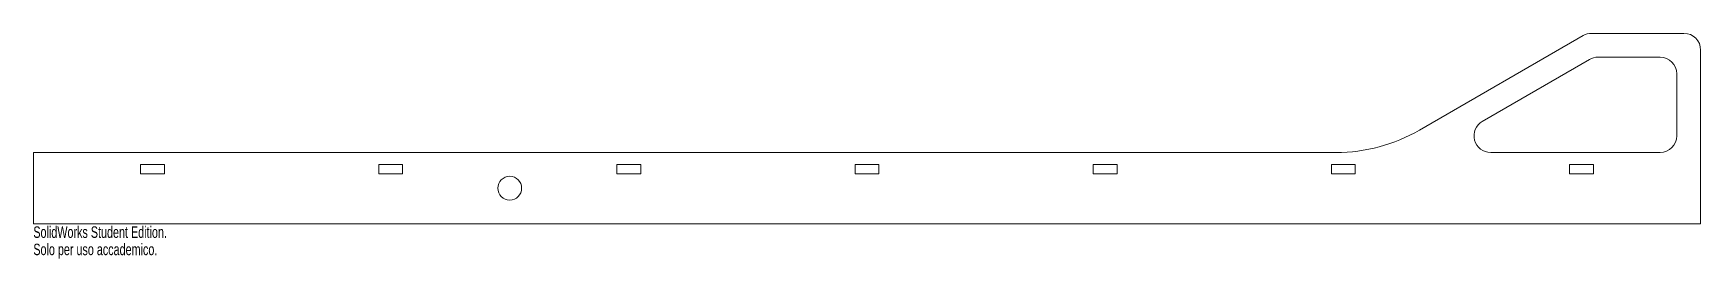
# Model space of a CAD drawing. Header units: millimetres. Extents: x 0 to 700, y -15 to 80.
import ezdxf

# ---------------------------------------------------------------- set-up
doc = ezdxf.new("R2010")
doc.units = ezdxf.units.MM
doc.styles.add('SLDTEXTSTYLE0', font='TXT', dxfattribs={"width": 0.7})

msp = doc.modelspace()

# ---------------------------------------------------------------- linework, layer by layer
at = {"color": 7, "linetype": 'Continuous', "lineweight": 15}
for p, q in [((650.69, 79.06), (581.96, 39.38)), ((693, 80), (654.19, 80)), ((700, 0), (700, 73)), ((653.37, 69.06), (608.34, 43.06)), ((683, 70), (656.87, 70)), ((690, 37), (690, 63)), ((546.96, 30), (0, 30)), ((0, 30), (0, 0)), ((611.84, 30), (683, 30)), ((55, 25), (45, 25)), ((45, 25), (45, 21)), ((55, 21), (55, 25)), ((155, 25), (145, 25)), ((145, 25), (145, 21)), ((155, 21), (155, 25)), ((255, 25), (245, 25)), ((245, 25), (245, 21)), ((255, 21), (255, 25)), ((355, 25), (345, 25)), ((345, 25), (345, 21)), ((355, 21), (355, 25)), ((455, 25), (445, 25)), ((445, 25), (445, 21)), ((455, 21), (455, 25)), ((555, 25), (545, 25)), ((545, 25), (545, 21)), ((555, 21), (555, 25)), ((655, 25), (645, 25)), ((645, 25), (645, 21)), ((655, 21), (655, 25)), ((45, 21), (55, 21)), ((145, 21), (155, 21)), ((245, 21), (255, 21)), ((345, 21), (355, 21)), ((445, 21), (455, 21)), ((545, 21), (555, 21)), ((645, 21), (655, 21)), ((0, 0), (700, 0))]:
    msp.add_line(p, q, dxfattribs=at)
msp.add_circle((200, 15), 5, dxfattribs=at)
for centre, radius, start, end in [((654.19, 73), 7, 90, 120), ((693, 73), 7, 0, 90), ((683, 63), 7, 0, 90), ((656.87, 63), 7, 90, 120), ((611.84, 37), 7, 120, 270), ((546.96, 100), 70, 270, 300), ((683, 37), 7, 270, 0)]:
    msp.add_arc(centre, radius, start, end, dxfattribs=at)

# ---------------------------------------------------------------- texts
at = {"color": 7, "linetype": 'Continuous', "char_height": 4.8336, "attachment_point": 1, "style": 'SLDTEXTSTYLE0'}
for s, insert in [('SolidWorks Student Edition.', (0, -1.02)), ('Solo per uso accademico.', (0, -8.27))]:
    msp.add_mtext(s, dxfattribs=dict(at, insert=insert))

doc.saveas('drawing.dxf')
